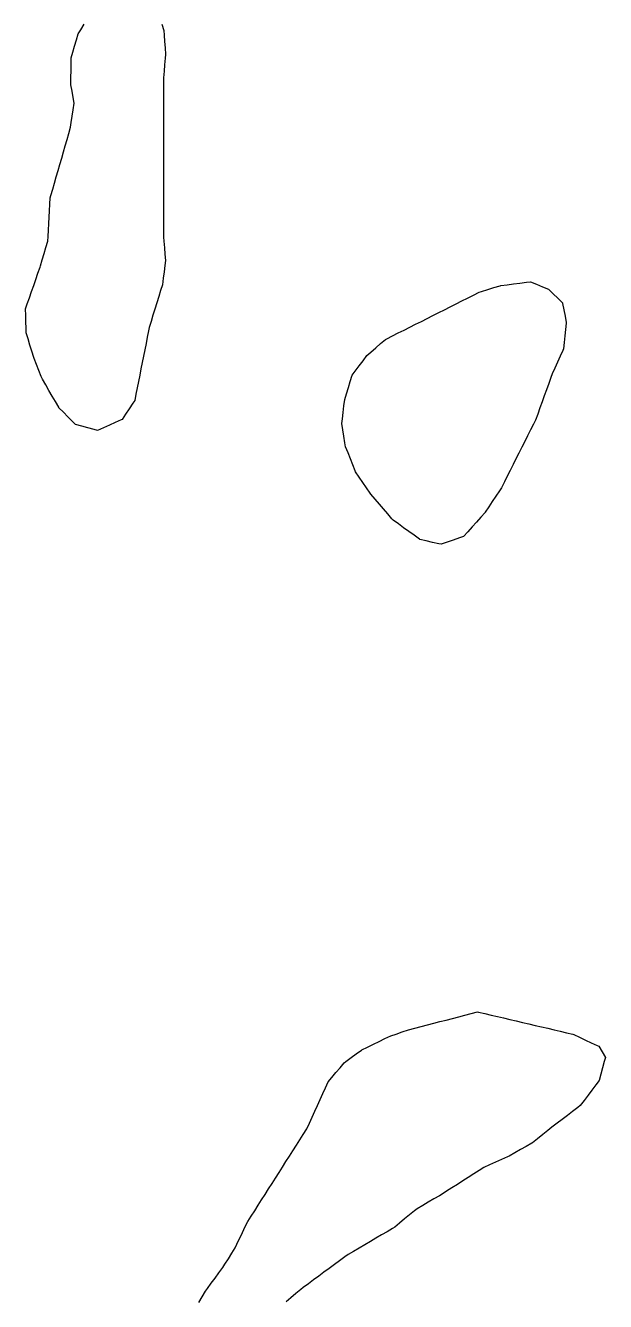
# Model space of a CAD drawing. Header units: millimetres. Extents: x 230 to 3347, y 514 to 5196.
# Drawn here: x 2151.5 to 2241.2, y 3729.9 to 3927.3 of the extents above; entities that cross this region are included whole.
import ezdxf

# ---------------------------------------------------------------- set-up
doc = ezdxf.new("R2010")
doc.units = ezdxf.units.MM
for name, color, linetype in [('ALL_HOLES', 1, 'Continuous'), ('OUTLINE_ISLAND_01_HOLE_240', 1, 'Continuous'), ('OUTLINE_ISLAND_01_HOLE_253', 1, 'Continuous'), ('OUTLINE_ISLAND_01_HOLE_257', 1, 'Continuous')]:
    doc.layers.add(name, color=color, linetype=linetype)

msp = doc.modelspace()

# ---------------------------------------------------------------- linework, layer by layer
at = {"layer": 'ALL_HOLES'}
for points in [[(2172.5919, 3927.4621), (2172.9191, 3926.5172), (2172.9645, 3925.7887), (2173.0266, 3924.7907), (2173.0887, 3923.7926), (2173.1509, 3922.7945), (2173.1031, 3922.193), (2173.024, 3921.1962), (2172.9449, 3920.1993), (2172.8658, 3919.2024), (2172.8651, 3918.5348), (2172.864, 3917.5348), (2172.863, 3916.5348), (2172.8619, 3915.5348), (2172.8609, 3914.5348), (2172.8598, 3913.5348), (2172.8588, 3912.5348), (2172.8577, 3911.5348), (2172.8567, 3910.5348), (2172.8556, 3909.5348), (2172.8546, 3908.5348), (2172.8535, 3907.5348), (2172.8525, 3906.5348), (2172.8514, 3905.5348), (2172.8504, 3904.5348), (2172.8493, 3903.5348), (2172.8483, 3902.5348), (2172.8472, 3901.5348), (2172.8462, 3900.5348), (2172.8451, 3899.5348), (2172.8441, 3898.5348), (2172.843, 3897.5348), (2172.842, 3896.5348), (2172.8409, 3895.5348), (2172.8399, 3894.5348), (2172.8955, 3893.892), (2172.9816, 3892.8957), (2173.0677, 3891.8994), (2173.1538, 3890.9031), (2173.0591, 3890.1607), (2172.9324, 3889.1688), (2172.8058, 3888.1768), (2172.6791, 3887.1849), (2172.4025, 3886.2866), (2172.1081, 3885.3309), (2171.8138, 3884.3752), (2171.5194, 3883.4195), (2171.2251, 3882.4638), (2170.9307, 3881.5081), (2170.6364, 3880.5524), (2170.5398, 3880.0661), (2170.3449, 3879.0853), (2170.15, 3878.1045), (2169.9551, 3877.1237), (2169.7601, 3876.1428), (2169.5652, 3875.162), (2169.3703, 3874.1812), (2169.1754, 3873.2004), (2168.9805, 3872.2196), (2168.7856, 3871.2387), (2168.5907, 3870.2579), (2168.3958, 3869.2771), (2168.1009, 3868.8362), (2167.5448, 3868.0051), (2166.9888, 3867.1739), (2166.4327, 3866.3428), (2166.3081, 3866.2863), (2165.3974, 3865.8733), (2164.4867, 3865.4603), (2163.5759, 3865.0473), (2162.6652, 3864.6343), (2162.131, 3864.7749), (2161.1639, 3865.0293), (2160.1968, 3865.2837), (2159.2297, 3865.5381), (2158.7716, 3866.0093), (2158.0746, 3866.7263), (2157.3775, 3867.4434), (2156.6805, 3868.1604), (2156.6378, 3868.2338), (2156.1354, 3869.0984), (2155.633, 3869.9631), (2155.1305, 3870.8277), (2154.6281, 3871.6923), (2154.1257, 3872.5569), (2153.9499, 3872.9921), (2153.5753, 3873.9193), (2153.2007, 3874.8465), (2152.8262, 3875.7737), (2152.7763, 3875.9362), (2152.4829, 3876.8922), (2152.1895, 3877.8482), (2151.8962, 3878.8042), (2151.6028, 3879.7602), (2151.586, 3880.4355), (2151.5612, 3881.4352), (2151.5364, 3882.4348), (2151.5116, 3883.4345), (2151.7869, 3884.2244), (2152.116, 3885.1687), (2152.4451, 3886.113), (2152.7742, 3887.0573), (2153.1033, 3888.0016), (2153.4324, 3888.9459), (2153.7614, 3889.8902), (2153.8163, 3890.075), (2154.1009, 3891.0337), (2154.3854, 3891.9923), (2154.67, 3892.951), (2154.9545, 3893.9096), (2154.9953, 3894.6265), (2155.052, 3895.6248), (2155.1087, 3896.6232), (2155.1655, 3897.6216), (2155.2222, 3898.62), (2155.279, 3899.6184), (2155.3357, 3900.6168), (2155.4413, 3900.9832), (2155.7181, 3901.9442), (2155.9949, 3902.9051), (2156.2717, 3903.866), (2156.5485, 3904.8269), (2156.8254, 3905.7879), (2157.1022, 3906.7488), (2157.379, 3907.7097), (2157.6558, 3908.6706), (2157.9327, 3909.6315), (2158.2095, 3910.5925), (2158.4863, 3911.5534), (2158.5961, 3912.271), (2158.7473, 3913.2595), (2158.8985, 3914.248), (2159.0497, 3915.2365), (2158.8915, 3916.1137), (2158.714, 3917.0978), (2158.5365, 3918.0819), (2158.5377, 3918.2799), (2158.5436, 3919.2799), (2158.5496, 3920.2799), (2158.5555, 3921.2799), (2158.5615, 3922.2798), (2158.8111, 3923.1249), (2159.0945, 3924.0839), (2159.3778, 3925.0429), (2159.6612, 3926.0019), (2160.0426, 3926.6231), (2160.5658, 3927.4753)], [(2178.3356, 3729.7741), (2178.8302, 3730.6432), (2179.3249, 3731.5123), (2179.6396, 3731.9365), (2180.2354, 3732.7397), (2180.8312, 3733.5428), (2181.4269, 3734.346), (2182.0227, 3735.1491), (2182.3557, 3735.6787), (2182.8879, 3736.5253), (2183.4202, 3737.3719), (2183.9524, 3738.2185), (2183.9962, 3738.3128), (2184.4171, 3739.2199), (2184.838, 3740.127), (2185.2589, 3741.0341), (2185.6798, 3741.9412), (2185.8833, 3742.2613), (2186.42, 3743.1051), (2186.9566, 3743.9489), (2187.4933, 3744.7927), (2188.0299, 3745.6365), (2188.5665, 3746.4803), (2189.1032, 3747.3241), (2189.6398, 3748.1679), (2190.1765, 3749.0117), (2190.7131, 3749.8555), (2191.2498, 3750.6993), (2191.7864, 3751.5431), (2192.3231, 3752.3869), (2192.8597, 3753.2308), (2193.3964, 3754.0746), (2193.933, 3754.9184), (2194.4697, 3755.7622), (2195.0063, 3756.606), (2195.4165, 3757.5079), (2195.8304, 3758.4182), (2196.2443, 3759.3285), (2196.6583, 3760.2388), (2197.0722, 3761.1491), (2197.4862, 3762.0594), (2197.9001, 3762.9697), (2198.314, 3763.88), (2198.8677, 3764.5423), (2199.5091, 3765.3095), (2200.1504, 3766.0767), (2200.7918, 3766.844), (2201.0521, 3767.0348), (2201.8585, 3767.6261), (2202.665, 3768.2174), (2203.4714, 3768.8087), (2203.503, 3768.824), (2204.4028, 3769.2602), (2205.3026, 3769.6965), (2206.2024, 3770.1327), (2207.1023, 3770.569), (2208.0021, 3771.0052), (2208.8327, 3771.286), (2209.7801, 3771.6061), (2210.7275, 3771.9263), (2210.7628, 3771.9355), (2211.7305, 3772.1878), (2212.6982, 3772.44), (2213.6659, 3772.6922), (2214.6335, 3772.9444), (2215.6012, 3773.1966), (2216.5689, 3773.4488), (2217.5366, 3773.701), (2218.5042, 3773.9532), (2219.4719, 3774.2054), (2220.4396, 3774.4576), (2221.4073, 3774.7098), (2221.5609, 3774.6738), (2222.5345, 3774.4459), (2223.5082, 3774.218), (2224.4819, 3773.99), (2225.4556, 3773.7621), (2226.4293, 3773.5342), (2227.4029, 3773.3063), (2228.3766, 3773.0784), (2229.3503, 3772.8504), (2230.324, 3772.6225), (2231.2977, 3772.3946), (2232.2713, 3772.1667), (2233.245, 3771.9388), (2234.2187, 3771.7108), (2235.1924, 3771.4829), (2236.1661, 3771.255), (2236.2929, 3771.1959), (2237.1995, 3770.7738), (2238.106, 3770.3518), (2239.0126, 3769.9297), (2239.9192, 3769.5076), (2240.1949, 3769.3793), (2240.6987, 3768.5155), (2241.2026, 3767.6517), (2241.0251, 3767.0094), (2240.7588, 3766.0455), (2240.4925, 3765.0816), (2240.2261, 3764.1177), (2239.6978, 3763.4108), (2239.0992, 3762.6097), (2238.5006, 3761.8087), (2237.902, 3761.0077), (2237.3034, 3760.2066), (2236.9063, 3759.9044), (2236.1107, 3759.2986), (2235.315, 3758.6929), (2234.5193, 3758.0872), (2233.7236, 3757.4815), (2232.9279, 3756.8758), (2232.271, 3756.3451), (2231.4931, 3755.7167), (2230.7152, 3755.0883), (2229.9373, 3754.4599), (2229.806, 3754.3852), (2228.9367, 3753.8909), (2228.0674, 3753.3966), (2227.1981, 3752.9023), (2226.3288, 3752.408), (2226.0245, 3752.2715), (2225.112, 3751.8625), (2224.1995, 3751.4534), (2223.287, 3751.0443), (2222.3745, 3750.6352), (2221.6723, 3750.1867), (2220.8295, 3749.6484), (2219.9868, 3749.1101), (2219.144, 3748.5718), (2218.3013, 3748.0335), (2217.4585, 3747.4952), (2216.6158, 3746.9569), (2215.773, 3746.4186), (2215.5296, 3746.2771), (2214.6651, 3745.7745), (2213.8005, 3745.2719), (2212.936, 3744.7694), (2212.0715, 3744.2668), (2211.6853, 3743.9474), (2210.9147, 3743.3101), (2210.1441, 3742.6727), (2209.3735, 3742.0354), (2208.603, 3741.398), (2208.2891, 3741.2135), (2207.4271, 3740.7066), (2206.5651, 3740.1997), (2205.7031, 3739.6928), (2204.8411, 3739.1859), (2203.9791, 3738.679), (2203.1171, 3738.1721), (2202.2551, 3737.6652), (2201.3931, 3737.1583), (2200.8995, 3736.7973), (2200.0923, 3736.207), (2199.2851, 3735.6167), (2198.4779, 3735.0265), (2197.6707, 3734.4362), (2196.8635, 3733.8459), (2196.0563, 3733.2556), (2195.2491, 3732.6653), (2194.4419, 3732.075), (2194.0926, 3731.7804), (2193.3281, 3731.1358), (2192.5636, 3730.4912), (2191.7991, 3729.8466)]]:
    msp.add_lwpolyline(points, dxfattribs=at)
msp.add_lwpolyline([(2229.6129, 3887.6291), (2230.5384, 3887.2505), (2231.464, 3886.8719), (2232.3896, 3886.4933), (2232.395, 3886.488), (2233.107, 3885.7859), (2233.8191, 3885.0838), (2234.5312, 3884.3817), (2234.5552, 3884.2612), (2234.7508, 3883.2805), (2234.9463, 3882.2998), (2235.1418, 3881.3191), (2235.1348, 3881.25), (2235.0327, 3880.2552), (2234.9307, 3879.2604), (2234.8286, 3878.2656), (2234.7266, 3877.2708), (2234.616, 3877.0261), (2234.2043, 3876.1147), (2233.7926, 3875.2034), (2233.3809, 3874.2921), (2232.9692, 3873.3808), (2232.7652, 3872.8171), (2232.425, 3871.8768), (2232.0848, 3870.9364), (2231.7446, 3869.9961), (2231.4043, 3869.0557), (2231.0641, 3868.1154), (2230.7239, 3867.1751), (2230.3836, 3866.2347), (2230.0643, 3865.6014), (2229.614, 3864.7085), (2229.1638, 3863.8156), (2228.7135, 3862.9227), (2228.2633, 3862.0298), (2227.813, 3861.1369), (2227.3628, 3860.244), (2226.9125, 3859.3511), (2226.4622, 3858.4582), (2226.012, 3857.5653), (2225.5617, 3856.6724), (2225.1115, 3855.7795), (2224.806, 3855.32), (2224.2525, 3854.4872), (2223.6989, 3853.6544), (2223.1453, 3852.8216), (2222.5918, 3851.9887), (2222.5725, 3851.9671), (2221.9076, 3851.2201), (2221.2426, 3850.4732), (2220.5777, 3849.7263), (2219.9128, 3848.9794), (2219.2479, 3848.2325), (2218.6118, 3848.0112), (2217.6674, 3847.6825), (2216.7229, 3847.3539), (2215.7784, 3847.0253), (2215.4344, 3847.1054), (2214.4605, 3847.3321), (2213.4865, 3847.5588), (2212.5126, 3847.7855), (2212.4278, 3847.8463), (2211.615, 3848.4289), (2210.8023, 3849.0115), (2209.9895, 3849.5941), (2209.1768, 3850.1767), (2208.364, 3850.7593), (2208.1837, 3850.9704), (2207.5342, 3851.7308), (2206.8847, 3852.4912), (2206.2352, 3853.2515), (2205.5857, 3854.0119), (2204.9362, 3854.7722), (2204.8212, 3854.9378), (2204.2509, 3855.7593), (2203.6807, 3856.5807), (2203.1104, 3857.4022), (2202.5401, 3858.2237), (2202.4786, 3858.3807), (2202.1137, 3859.3117), (2201.7488, 3860.2428), (2201.384, 3861.1739), (2201.0191, 3862.1049), (2200.9144, 3862.7432), (2200.7524, 3863.73), (2200.5905, 3864.7168), (2200.4286, 3865.7036), (2200.5181, 3866.437), (2200.6391, 3867.4296), (2200.7602, 3868.4223), (2200.8812, 3869.4149), (2201.1481, 3870.3015), (2201.4362, 3871.2591), (2201.7244, 3872.2167), (2202.0126, 3873.1743), (2202.502, 3873.8255), (2203.1027, 3874.625), (2203.7033, 3875.4245), (2204.304, 3876.224), (2204.9172, 3876.7548), (2205.6732, 3877.4093), (2206.4292, 3878.0639), (2207.1853, 3878.7184), (2207.3794, 3878.8161), (2208.2727, 3879.2656), (2209.166, 3879.7151), (2210.0592, 3880.1647), (2210.9525, 3880.6142), (2211.8458, 3881.0637), (2212.7391, 3881.5132), (2213.6323, 3881.9627), (2214.5256, 3882.4122), (2215.4189, 3882.8618), (2216.3122, 3883.3113), (2217.2054, 3883.7608), (2218.0987, 3884.2103), (2218.992, 3884.6598), (2219.8852, 3885.1093), (2220.7785, 3885.5589), (2221.6718, 3886.0084), (2222.0378, 3886.1237), (2222.9916, 3886.4242), (2223.9453, 3886.7247), (2224.8991, 3887.0252), (2225.0066, 3887.0389), (2225.9985, 3887.166), (2226.9904, 3887.2931), (2227.9823, 3887.4202), (2228.9742, 3887.5473)], close=True, dxfattribs=at)
at = {"layer": 'OUTLINE_ISLAND_01_HOLE_240'}
msp.add_lwpolyline([(2178.3356, 3729.7741), (2178.8302, 3730.6432), (2179.3249, 3731.5123), (2179.6396, 3731.9365), (2180.2354, 3732.7397), (2180.8312, 3733.5428), (2181.4269, 3734.346), (2182.0227, 3735.1491), (2182.3557, 3735.6787), (2182.8879, 3736.5253), (2183.4202, 3737.3719), (2183.9524, 3738.2185), (2183.9962, 3738.3128), (2184.4171, 3739.2199), (2184.838, 3740.127), (2185.2589, 3741.0341), (2185.6798, 3741.9412), (2185.8833, 3742.2613), (2186.42, 3743.1051), (2186.9566, 3743.9489), (2187.4933, 3744.7927), (2188.0299, 3745.6365), (2188.5665, 3746.4803), (2189.1032, 3747.3241), (2189.6398, 3748.1679), (2190.1765, 3749.0117), (2190.7131, 3749.8555), (2191.2498, 3750.6993), (2191.7864, 3751.5431), (2192.3231, 3752.3869), (2192.8597, 3753.2308), (2193.3964, 3754.0746), (2193.933, 3754.9184), (2194.4697, 3755.7622), (2195.0063, 3756.606), (2195.4165, 3757.5079), (2195.8304, 3758.4182), (2196.2443, 3759.3285), (2196.6583, 3760.2388), (2197.0722, 3761.1491), (2197.4862, 3762.0594), (2197.9001, 3762.9697), (2198.314, 3763.88), (2198.8677, 3764.5423), (2199.5091, 3765.3095), (2200.1504, 3766.0767), (2200.7918, 3766.844), (2201.0521, 3767.0348), (2201.8585, 3767.6261), (2202.665, 3768.2174), (2203.4714, 3768.8087), (2203.503, 3768.824), (2204.4028, 3769.2602), (2205.3026, 3769.6965), (2206.2024, 3770.1327), (2207.1023, 3770.569), (2208.0021, 3771.0052), (2208.8327, 3771.286), (2209.7801, 3771.6061), (2210.7275, 3771.9263), (2210.7628, 3771.9355), (2211.7305, 3772.1878), (2212.6982, 3772.44), (2213.6659, 3772.6922), (2214.6335, 3772.9444), (2215.6012, 3773.1966), (2216.5689, 3773.4488), (2217.5366, 3773.701), (2218.5042, 3773.9532), (2219.4719, 3774.2054), (2220.4396, 3774.4576), (2221.4073, 3774.7098), (2221.5609, 3774.6738), (2222.5345, 3774.4459), (2223.5082, 3774.218), (2224.4819, 3773.99), (2225.4556, 3773.7621), (2226.4293, 3773.5342), (2227.4029, 3773.3063), (2228.3766, 3773.0784), (2229.3503, 3772.8504), (2230.324, 3772.6225), (2231.2977, 3772.3946), (2232.2713, 3772.1667), (2233.245, 3771.9388), (2234.2187, 3771.7108), (2235.1924, 3771.4829), (2236.1661, 3771.255), (2236.2929, 3771.1959), (2237.1995, 3770.7738), (2238.106, 3770.3518), (2239.0126, 3769.9297), (2239.9192, 3769.5076), (2240.1949, 3769.3793), (2240.6987, 3768.5155), (2241.2026, 3767.6517), (2241.0251, 3767.0094), (2240.7588, 3766.0455), (2240.4925, 3765.0816), (2240.2261, 3764.1177), (2239.6978, 3763.4108), (2239.0992, 3762.6097), (2238.5006, 3761.8087), (2237.902, 3761.0077), (2237.3034, 3760.2066), (2236.9063, 3759.9044), (2236.1107, 3759.2986), (2235.315, 3758.6929), (2234.5193, 3758.0872), (2233.7236, 3757.4815), (2232.9279, 3756.8758), (2232.271, 3756.3451), (2231.4931, 3755.7167), (2230.7152, 3755.0883), (2229.9373, 3754.4599), (2229.806, 3754.3852), (2228.9367, 3753.8909), (2228.0674, 3753.3966), (2227.1981, 3752.9023), (2226.3288, 3752.408), (2226.0245, 3752.2715), (2225.112, 3751.8625), (2224.1995, 3751.4534), (2223.287, 3751.0443), (2222.3745, 3750.6352), (2221.6723, 3750.1867), (2220.8295, 3749.6484), (2219.9868, 3749.1101), (2219.144, 3748.5718), (2218.3013, 3748.0335), (2217.4585, 3747.4952), (2216.6158, 3746.9569), (2215.773, 3746.4186), (2215.5296, 3746.2771), (2214.6651, 3745.7745), (2213.8005, 3745.2719), (2212.936, 3744.7694), (2212.0715, 3744.2668), (2211.6853, 3743.9474), (2210.9147, 3743.3101), (2210.1441, 3742.6727), (2209.3735, 3742.0354), (2208.603, 3741.398), (2208.2891, 3741.2135), (2207.4271, 3740.7066), (2206.5651, 3740.1997), (2205.7031, 3739.6928), (2204.8411, 3739.1859), (2203.9791, 3738.679), (2203.1171, 3738.1721), (2202.2551, 3737.6652), (2201.3931, 3737.1583), (2200.8995, 3736.7973), (2200.0923, 3736.207), (2199.2851, 3735.6167), (2198.4779, 3735.0265), (2197.6707, 3734.4362), (2196.8635, 3733.8459), (2196.0563, 3733.2556), (2195.2491, 3732.6653), (2194.4419, 3732.075), (2194.0926, 3731.7804), (2193.3281, 3731.1358), (2192.5636, 3730.4912), (2191.7991, 3729.8466)], dxfattribs=at)
at = {"layer": 'OUTLINE_ISLAND_01_HOLE_253'}
msp.add_lwpolyline([(2229.6129, 3887.6291), (2230.5384, 3887.2505), (2231.464, 3886.8719), (2232.3896, 3886.4933), (2232.395, 3886.488), (2233.107, 3885.7859), (2233.8191, 3885.0838), (2234.5312, 3884.3817), (2234.5552, 3884.2612), (2234.7508, 3883.2805), (2234.9463, 3882.2998), (2235.1418, 3881.3191), (2235.1348, 3881.25), (2235.0327, 3880.2552), (2234.9307, 3879.2604), (2234.8286, 3878.2656), (2234.7266, 3877.2708), (2234.616, 3877.0261), (2234.2043, 3876.1147), (2233.7926, 3875.2034), (2233.3809, 3874.2921), (2232.9692, 3873.3808), (2232.7652, 3872.8171), (2232.425, 3871.8768), (2232.0848, 3870.9364), (2231.7446, 3869.9961), (2231.4043, 3869.0557), (2231.0641, 3868.1154), (2230.7239, 3867.1751), (2230.3836, 3866.2347), (2230.0643, 3865.6014), (2229.614, 3864.7085), (2229.1638, 3863.8156), (2228.7135, 3862.9227), (2228.2633, 3862.0298), (2227.813, 3861.1369), (2227.3628, 3860.244), (2226.9125, 3859.3511), (2226.4622, 3858.4582), (2226.012, 3857.5653), (2225.5617, 3856.6724), (2225.1115, 3855.7795), (2224.806, 3855.32), (2224.2525, 3854.4872), (2223.6989, 3853.6544), (2223.1453, 3852.8216), (2222.5918, 3851.9887), (2222.5725, 3851.9671), (2221.9076, 3851.2201), (2221.2426, 3850.4732), (2220.5777, 3849.7263), (2219.9128, 3848.9794), (2219.2479, 3848.2325), (2218.6118, 3848.0112), (2217.6674, 3847.6825), (2216.7229, 3847.3539), (2215.7784, 3847.0253), (2215.4344, 3847.1054), (2214.4605, 3847.3321), (2213.4865, 3847.5588), (2212.5126, 3847.7855), (2212.4278, 3847.8463), (2211.615, 3848.4289), (2210.8023, 3849.0115), (2209.9895, 3849.5941), (2209.1768, 3850.1767), (2208.364, 3850.7593), (2208.1837, 3850.9704), (2207.5342, 3851.7308), (2206.8847, 3852.4912), (2206.2352, 3853.2515), (2205.5857, 3854.0119), (2204.9362, 3854.7722), (2204.8212, 3854.9378), (2204.2509, 3855.7593), (2203.6807, 3856.5807), (2203.1104, 3857.4022), (2202.5401, 3858.2237), (2202.4786, 3858.3807), (2202.1137, 3859.3117), (2201.7488, 3860.2428), (2201.384, 3861.1739), (2201.0191, 3862.1049), (2200.9144, 3862.7432), (2200.7524, 3863.73), (2200.5905, 3864.7168), (2200.4286, 3865.7036), (2200.5181, 3866.437), (2200.6391, 3867.4296), (2200.7602, 3868.4223), (2200.8812, 3869.4149), (2201.1481, 3870.3015), (2201.4362, 3871.2591), (2201.7244, 3872.2167), (2202.0126, 3873.1743), (2202.502, 3873.8255), (2203.1027, 3874.625), (2203.7033, 3875.4245), (2204.304, 3876.224), (2204.9172, 3876.7548), (2205.6732, 3877.4093), (2206.4292, 3878.0639), (2207.1853, 3878.7184), (2207.3794, 3878.8161), (2208.2727, 3879.2656), (2209.166, 3879.7151), (2210.0592, 3880.1647), (2210.9525, 3880.6142), (2211.8458, 3881.0637), (2212.7391, 3881.5132), (2213.6323, 3881.9627), (2214.5256, 3882.4122), (2215.4189, 3882.8618), (2216.3122, 3883.3113), (2217.2054, 3883.7608), (2218.0987, 3884.2103), (2218.992, 3884.6598), (2219.8852, 3885.1093), (2220.7785, 3885.5589), (2221.6718, 3886.0084), (2222.0378, 3886.1237), (2222.9916, 3886.4242), (2223.9453, 3886.7247), (2224.8991, 3887.0252), (2225.0066, 3887.0389), (2225.9985, 3887.166), (2226.9904, 3887.2931), (2227.9823, 3887.4202), (2228.9742, 3887.5473)], close=True, dxfattribs=at)
at = {"layer": 'OUTLINE_ISLAND_01_HOLE_257'}
msp.add_lwpolyline([(2172.5919, 3927.4621), (2172.9191, 3926.5172), (2172.9645, 3925.7887), (2173.0266, 3924.7907), (2173.0887, 3923.7926), (2173.1509, 3922.7945), (2173.1031, 3922.193), (2173.024, 3921.1962), (2172.9449, 3920.1993), (2172.8658, 3919.2024), (2172.8651, 3918.5348), (2172.864, 3917.5348), (2172.863, 3916.5348), (2172.8619, 3915.5348), (2172.8609, 3914.5348), (2172.8598, 3913.5348), (2172.8588, 3912.5348), (2172.8577, 3911.5348), (2172.8567, 3910.5348), (2172.8556, 3909.5348), (2172.8546, 3908.5348), (2172.8535, 3907.5348), (2172.8525, 3906.5348), (2172.8514, 3905.5348), (2172.8504, 3904.5348), (2172.8493, 3903.5348), (2172.8483, 3902.5348), (2172.8472, 3901.5348), (2172.8462, 3900.5348), (2172.8451, 3899.5348), (2172.8441, 3898.5348), (2172.843, 3897.5348), (2172.842, 3896.5348), (2172.8409, 3895.5348), (2172.8399, 3894.5348), (2172.8955, 3893.892), (2172.9816, 3892.8957), (2173.0677, 3891.8994), (2173.1538, 3890.9031), (2173.0591, 3890.1607), (2172.9324, 3889.1688), (2172.8058, 3888.1768), (2172.6791, 3887.1849), (2172.4025, 3886.2866), (2172.1081, 3885.3309), (2171.8138, 3884.3752), (2171.5194, 3883.4195), (2171.2251, 3882.4638), (2170.9307, 3881.5081), (2170.6364, 3880.5524), (2170.5398, 3880.0661), (2170.3449, 3879.0853), (2170.15, 3878.1045), (2169.9551, 3877.1237), (2169.7601, 3876.1428), (2169.5652, 3875.162), (2169.3703, 3874.1812), (2169.1754, 3873.2004), (2168.9805, 3872.2196), (2168.7856, 3871.2387), (2168.5907, 3870.2579), (2168.3958, 3869.2771), (2168.1009, 3868.8362), (2167.5448, 3868.0051), (2166.9888, 3867.1739), (2166.4327, 3866.3428), (2166.3081, 3866.2863), (2165.3974, 3865.8733), (2164.4867, 3865.4603), (2163.5759, 3865.0473), (2162.6652, 3864.6343), (2162.131, 3864.7749), (2161.1639, 3865.0293), (2160.1968, 3865.2837), (2159.2297, 3865.5381), (2158.7716, 3866.0093), (2158.0746, 3866.7263), (2157.3775, 3867.4434), (2156.6805, 3868.1604), (2156.6378, 3868.2338), (2156.1354, 3869.0984), (2155.633, 3869.9631), (2155.1305, 3870.8277), (2154.6281, 3871.6923), (2154.1257, 3872.5569), (2153.9499, 3872.9921), (2153.5753, 3873.9193), (2153.2007, 3874.8465), (2152.8262, 3875.7737), (2152.7763, 3875.9362), (2152.4829, 3876.8922), (2152.1895, 3877.8482), (2151.8962, 3878.8042), (2151.6028, 3879.7602), (2151.586, 3880.4355), (2151.5612, 3881.4352), (2151.5364, 3882.4348), (2151.5116, 3883.4345), (2151.7869, 3884.2244), (2152.116, 3885.1687), (2152.4451, 3886.113), (2152.7742, 3887.0573), (2153.1033, 3888.0016), (2153.4324, 3888.9459), (2153.7614, 3889.8902), (2153.8163, 3890.075), (2154.1009, 3891.0337), (2154.3854, 3891.9923), (2154.67, 3892.951), (2154.9545, 3893.9096), (2154.9953, 3894.6265), (2155.052, 3895.6248), (2155.1087, 3896.6232), (2155.1655, 3897.6216), (2155.2222, 3898.62), (2155.279, 3899.6184), (2155.3357, 3900.6168), (2155.4413, 3900.9832), (2155.7181, 3901.9442), (2155.9949, 3902.9051), (2156.2717, 3903.866), (2156.5485, 3904.8269), (2156.8254, 3905.7879), (2157.1022, 3906.7488), (2157.379, 3907.7097), (2157.6558, 3908.6706), (2157.9327, 3909.6315), (2158.2095, 3910.5925), (2158.4863, 3911.5534), (2158.5961, 3912.271), (2158.7473, 3913.2595), (2158.8985, 3914.248), (2159.0497, 3915.2365), (2158.8915, 3916.1137), (2158.714, 3917.0978), (2158.5365, 3918.0819), (2158.5377, 3918.2799), (2158.5436, 3919.2799), (2158.5496, 3920.2799), (2158.5555, 3921.2799), (2158.5615, 3922.2798), (2158.8111, 3923.1249), (2159.0945, 3924.0839), (2159.3778, 3925.0429), (2159.6612, 3926.0019), (2160.0426, 3926.6231), (2160.5658, 3927.4753)], dxfattribs=at)

doc.saveas('drawing.dxf')
